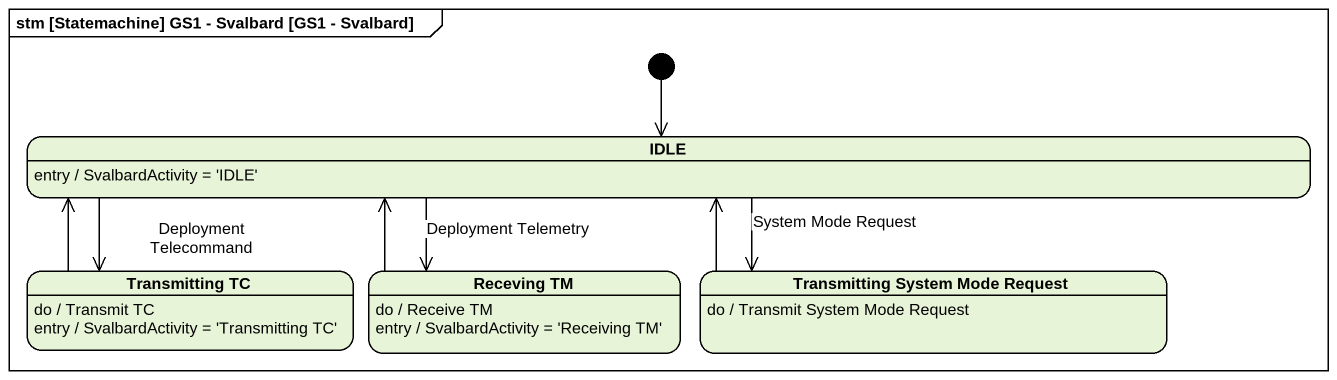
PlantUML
@startuml
mainframe stm [Statemachine] GS1 - Svalbard [GS1 - Svalbard]
hide empty description
state IDLE
IDLE : entry / SvalbardActivity = 'IDLE'
state "Transmitting TC" as Transmitting_TC
Transmitting_TC : do / Transmit TC
Transmitting_TC : entry / SvalbardActivity = 'Transmitting TC'
state "Receving TM" as Receving_TM
Receving_TM : do / Receive TM
Receving_TM : entry / SvalbardActivity = 'Receiving TM'
state "Transmitting System Mode Request" as Transmitting_System_Mode
Transmitting_System_Mode : do / Transmit System Mode Request
[*] --> IDLE
IDLE -left-> Transmitting_TC : Deployment Telecommand
IDLE --> Receving_TM : Deployment Telemetry
IDLE -right-> Transmitting_System_Mode : System Mode Request
Transmitting_TC -right-> IDLE
Receving_TM -up-> IDLE
Transmitting_System_Mode -left-> IDLE
@enduml
